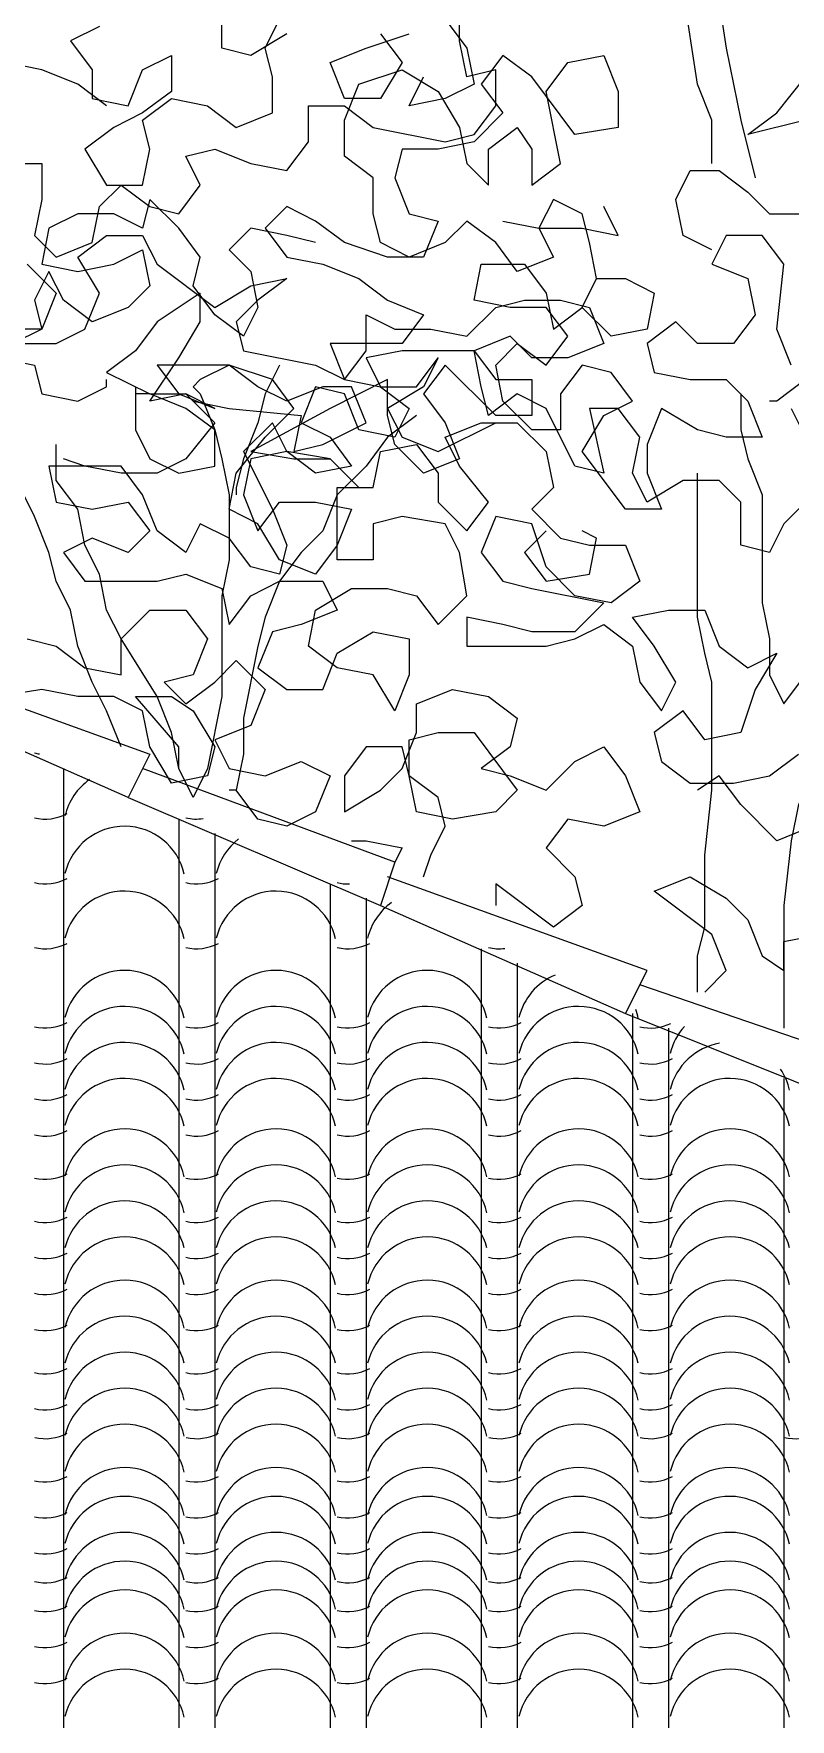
# Model space of a CAD drawing. Header units: millimetres. Extents: x 11446 to 37687, y -223 to 11932.
# Drawn here: x 25334 to 26454, y 6102 to 8596 of the extents above; entities that cross this region are included whole.
import ezdxf

# ---------------------------------------------------------------- set-up
doc = ezdxf.new("R2010")
doc.units = ezdxf.units.MM
doc.layers.add('A-COB-___-___-EXI', color=250, linetype='Continuous', lineweight=25)
doc.layers.add('A-VEG-___-___-EXI', color=250, linetype='Continuous', lineweight=25)

msp = doc.modelspace()

# ---------------------------------------------------------------- linework, layer by layer
at = {"layer": 'A-COB-___-___-EXI', "color": 28, "lineweight": 15}
for p, q in [((25868.6, 7370), (25495.5, 7508.6)), ((25602.1, 7412.7), (25602.1, 7338))]:
    msp.add_line(p, q, dxfattribs=at)
at = {"layer": 'A-COB-___-___-EXI', "color": 28, "lineweight": 15, "flags": 128}
for points in [[(25122.4, 7668.5), (25506.2, 7529.9), (25474.2, 7466), (25111.7, 7625.9)], [(25378.2, 7508.6), (25378.2, 7434), (25378.2, 7338)], [(25474.2, 7466), (25847.3, 7306.1), (26209.7, 7146.2), (26582.8, 6996.9), (26955.9, 6837), (27318.3, 6677.1), (27691.4, 6517.2), (27712.8, 6581.2), (27339.7, 6719.8)], [(25548.8, 7434), (25548.8, 7348.7), (25548.8, 7252.8), (25548.8, 7135.5), (25548.8, 7071.5), (25548.8, 7028.9), (25548.8, 6975.6), (25548.8, 6901), (25548.8, 6847.7), (25548.8, 6794.4), (25548.8, 6741.1), (25548.8, 6677.1), (25548.8, 6623.8), (25548.8, 6570.5), (25548.8, 6517.2), (25548.8, 6463.9), (25548.8, 6400), (25548.8, 6357.3), (25548.8, 6304), (25548.8, 6261.4), (25548.8, 6218.8), (25548.8, 6154.8), (25548.8, 6090.8), (25548.8, 5994.9)], [(25378.2, 7348.7), (25378.2, 7252.8), (25378.2, 7135.5), (25378.2, 7082.2), (25378.2, 7028.9), (25378.2, 6975.6), (25378.2, 6901), (25378.2, 6847.7), (25378.2, 6794.4), (25378.2, 6741.1), (25378.2, 6677.1), (25378.2, 6623.8), (25378.2, 6570.5), (25378.2, 6517.2), (25378.2, 6463.9), (25378.2, 6400), (25378.2, 6357.3), (25378.2, 6304), (25378.2, 6261.4), (25378.2, 6218.8), (25378.2, 6154.8), (25378.2, 6090.8), (25378.2, 5994.9)], [(25602.1, 7348.7), (25602.1, 7252.8), (25602.1, 7135.5), (25602.1, 7082.2), (25602.1, 7028.9), (25602.1, 6975.6), (25602.1, 6901), (25602.1, 6847.7), (25602.1, 6794.4), (25602.1, 6741.1), (25602.1, 6677.1), (25602.1, 6623.8), (25602.1, 6570.5), (25602.1, 6517.2), (25602.1, 6463.9), (25602.1, 6400), (25602.1, 6357.3), (25602.1, 6304), (25602.1, 6261.4), (25602.1, 6218.8), (25602.1, 6154.8), (25602.1, 6090.8), (25602.1, 5994.9)], [(25772.7, 7338), (25772.7, 7252.8), (25772.7, 7135.5), (25772.7, 7071.5), (25772.7, 7028.9), (25772.7, 6975.6), (25772.7, 6901), (25772.7, 6847.7), (25772.7, 6794.4), (25772.7, 6741.1), (25772.7, 6677.1), (25772.7, 6623.8), (25772.7, 6570.5), (25772.7, 6517.2), (25772.7, 6463.9), (25772.7, 6400), (25772.7, 6357.3), (25772.7, 6304), (25772.7, 6261.4), (25772.7, 6218.8), (25772.7, 6154.8), (25772.7, 6090.8), (25772.7, 5994.9)], [(26209.7, 7146.2), (26241.7, 7210.1), (25857.9, 7348.7)], [(25826, 7316.7), (25826, 7252.8), (25826, 7135.5), (25826, 7082.2), (25826, 7028.9), (25826, 6975.6), (25826, 6901), (25826, 6847.7), (25826, 6794.4), (25826, 6741.1), (25826, 6677.1), (25826, 6623.8), (25826, 6570.5), (25826, 6517.2), (25826, 6463.9), (25826, 6400), (25826, 6357.3), (25826, 6304), (25826, 6261.4), (25826, 6218.8), (25826, 6154.8), (25826, 6090.8), (25826, 5994.9)], [(25996.5, 7242.1), (25996.5, 7135.5), (25996.5, 7071.5), (25996.5, 7028.9), (25996.5, 6975.6), (25996.5, 6901), (25996.5, 6847.7), (25996.5, 6794.4), (25996.5, 6741.1), (25996.5, 6677.1), (25996.5, 6623.8), (25996.5, 6570.5), (25996.5, 6517.2), (25996.5, 6463.9), (25996.5, 6400), (25996.5, 6357.3), (25996.5, 6304), (25996.5, 6261.4), (25996.5, 6218.8), (25996.5, 6154.8), (25996.5, 6090.8), (25996.5, 5994.9)], [(26049.8, 7220.8), (26049.8, 7135.5), (26049.8, 7082.2), (26049.8, 7028.9), (26049.8, 6975.6), (26049.8, 6901), (26049.8, 6847.7), (26049.8, 6794.4), (26049.8, 6741.1), (26049.8, 6677.1), (26049.8, 6623.8), (26049.8, 6570.5), (26049.8, 6517.2), (26049.8, 6463.9), (26049.8, 6400), (26049.8, 6357.3), (26049.8, 6304), (26049.8, 6261.4), (26049.8, 6218.8), (26049.8, 6154.8), (26049.8, 6090.8), (26049.8, 5994.9)], [(26582.8, 6996.9), (26604.1, 7060.9), (26231, 7188.8)], [(26220.4, 7146.2), (26220.4, 7135.5), (26220.4, 7071.5), (26220.4, 7028.9), (26220.4, 6975.6), (26220.4, 6901), (26220.4, 6847.7), (26220.4, 6794.4), (26220.4, 6741.1), (26220.4, 6677.1), (26220.4, 6623.8), (26220.4, 6570.5), (26220.4, 6517.2), (26220.4, 6463.9), (26220.4, 6400), (26220.4, 6357.3), (26220.4, 6304), (26220.4, 6261.4), (26220.4, 6218.8), (26220.4, 6154.8), (26220.4, 6090.8), (26220.4, 5994.9)], [(26273.7, 7124.8), (26273.7, 7082.2), (26273.7, 7028.9), (26273.7, 6975.6), (26273.7, 6901), (26273.7, 6847.7), (26273.7, 6794.4), (26273.7, 6741.1), (26273.7, 6677.1), (26273.7, 6623.8), (26273.7, 6570.5), (26273.7, 6517.2), (26273.7, 6463.9), (26273.7, 6400), (26273.7, 6357.3), (26273.7, 6304), (26273.7, 6261.4), (26273.7, 6218.8), (26273.7, 6154.8), (26273.7, 6090.8), (26273.7, 5994.9)], [(26444.2, 7050.2), (26444.2, 7028.9), (26444.2, 6975.6), (26444.2, 6901), (26444.2, 6847.7), (26444.2, 6794.4), (26444.2, 6741.1), (26444.2, 6677.1), (26444.2, 6623.8), (26444.2, 6570.5), (26444.2, 6517.2), (26444.2, 6463.9), (26444.2, 6400), (26444.2, 6357.3), (26444.2, 6304), (26444.2, 6261.4), (26444.2, 6218.8), (26444.2, 6154.8), (26444.2, 6090.8), (26444.2, 5994.9)]]:
    msp.add_lwpolyline(points, dxfattribs=at)
at = {"layer": 'A-COB-___-___-EXI', "color": 18, "lineweight": 9}
for points in [[(25335.4, 7531.8), (25337.9, 7531.2), (25340.4, 7530.8), (25342.9, 7530.4)], [(25417, 7492.3), (25398.7, 7479.6), (25385.7, 7460.6), (25380.6, 7438.8)], [(25335.4, 7435.8), (25351.8, 7432), (25368.9, 7434.1), (25383.7, 7442)], [(25559.3, 7435.8), (25567.6, 7433.8), (25576.3, 7433.5), (25585, 7434.7)], [(25469.4, 7423.3), (25427.2, 7423.7), (25390.4, 7394.7), (25380.6, 7353.5)], [(25557.1, 7352.5), (25547.9, 7393.7), (25511.5, 7423), (25469.4, 7423.3)], [(25637.4, 7404.5), (25620.9, 7391.8), (25609.3, 7373.9), (25604.4, 7353.5)], [(25335.4, 7339.9), (25351.8, 7336), (25368.9, 7338.2), (25383.7, 7346.1)], [(25559.3, 7339.9), (25575.6, 7336), (25592.8, 7338.2), (25607.6, 7346.1)], [(25783.1, 7339.9), (25789.2, 7338.5), (25795.5, 7337.9), (25801.7, 7338)], [(25469.4, 7327.4), (25427.2, 7327.7), (25390.4, 7298.7), (25380.6, 7257.6)], [(25557.1, 7256.6), (25547.9, 7297.7), (25511.5, 7327), (25469.4, 7327.4)], [(25693.2, 7327.4), (25651, 7327.7), (25614.3, 7298.7), (25604.4, 7257.6)], [(25781, 7256.6), (25771.8, 7297.7), (25735.3, 7327), (25693.2, 7327.4)], [(25863.9, 7310.5), (25846.1, 7297.9), (25833.5, 7279.1), (25828.3, 7257.6)], [(25335.4, 7243.9), (25351.8, 7240.1), (25368.9, 7242.3), (25383.7, 7250.1)], [(25559.3, 7243.9), (25575.6, 7240.1), (25592.8, 7242.3), (25607.6, 7250.1)], [(25783.1, 7243.9), (25799.5, 7240.1), (25816.6, 7242.3), (25831.5, 7250.1)], [(26007, 7243.9), (26015, 7242.1), (26023.2, 7241.6), (26031.3, 7242.6)], [(25469.4, 7210.1), (25427.2, 7210.5), (25390.4, 7181.5), (25380.6, 7140.3)], [(25557.1, 7139.3), (25547.9, 7180.5), (25511.5, 7209.8), (25469.4, 7210.1)], [(25693.2, 7210.1), (25651, 7210.5), (25614.3, 7181.5), (25604.4, 7140.3)], [(25781, 7139.3), (25771.8, 7180.5), (25735.3, 7209.8), (25693.2, 7210.1)], [(25917.1, 7210.1), (25874.9, 7210.5), (25838.1, 7181.5), (25828.3, 7140.3)], [(26004.8, 7139.3), (25995.7, 7180.5), (25959.2, 7209.8), (25917.1, 7210.1)], [(26105.6, 7203.1), (26078.8, 7192), (26059, 7168.6), (26052.2, 7140.3)], [(25335.4, 7126.7), (25351.8, 7122.8), (25368.9, 7125), (25383.7, 7132.9)], [(25469.4, 7156.8), (25427.2, 7157.2), (25390.4, 7128.2), (25380.6, 7087)], [(25557.1, 7086), (25547.9, 7127.2), (25511.5, 7156.5), (25469.4, 7156.8)], [(25559.3, 7126.7), (25575.6, 7122.8), (25592.8, 7125), (25607.6, 7132.9)], [(25693.2, 7156.8), (25651, 7157.2), (25614.3, 7128.2), (25604.4, 7087)], [(25781, 7086), (25771.8, 7127.2), (25735.3, 7156.5), (25693.2, 7156.8)], [(25783.1, 7126.7), (25799.5, 7122.8), (25816.6, 7125), (25831.5, 7132.9)], [(25917.1, 7156.8), (25874.9, 7157.2), (25838.1, 7128.2), (25828.3, 7087)], [(26004.8, 7086), (25995.7, 7127.2), (25959.2, 7156.5), (25917.1, 7156.8)], [(26007, 7126.7), (26023.3, 7122.8), (26040.5, 7125), (26055.3, 7132.9)], [(26140.9, 7156.8), (26098.8, 7157.2), (26062, 7128.2), (26052.2, 7087)], [(26228.7, 7086), (26219.5, 7127.2), (26183.1, 7156.5), (26140.9, 7156.8)], [(26228.7, 7139.3), (26227.9, 7143.6), (26226.5, 7148), (26224.9, 7152.3)], [(26230.9, 7126.7), (26246.3, 7123), (26262.7, 7124.8), (26277, 7131.7)], [(26297, 7127), (26286.9, 7115.7), (26279.5, 7102), (26276, 7087)], [(25469.4, 7103.5), (25427.2, 7103.9), (25390.4, 7074.9), (25380.6, 7033.7)], [(25557.1, 7032.7), (25547.9, 7073.9), (25511.5, 7103.2), (25469.4, 7103.5)], [(25693.2, 7103.5), (25651, 7103.9), (25614.3, 7074.9), (25604.4, 7033.7)], [(25781, 7032.7), (25771.8, 7073.9), (25735.3, 7103.2), (25693.2, 7103.5)], [(25917.1, 7103.5), (25874.9, 7103.9), (25838.1, 7074.9), (25828.3, 7033.7)], [(26004.8, 7032.7), (25995.7, 7073.9), (25959.2, 7103.2), (25917.1, 7103.5)], [(26140.9, 7103.5), (26098.8, 7103.9), (26062, 7074.9), (26052.2, 7033.7)], [(26228.7, 7032.7), (26219.5, 7073.9), (26183.1, 7103.2), (26140.9, 7103.5)], [(26349.1, 7102.2), (26313.3, 7096.2), (26284.5, 7069.2), (26276, 7033.7)], [(25335.4, 7073.4), (25351.8, 7069.5), (25368.9, 7071.7), (25383.7, 7079.6)], [(25559.3, 7073.4), (25575.6, 7069.5), (25592.8, 7071.7), (25607.6, 7079.6)], [(25783.1, 7073.4), (25799.5, 7069.5), (25816.6, 7071.7), (25831.5, 7079.6)], [(26007, 7073.4), (26023.3, 7069.5), (26040.5, 7071.7), (26055.3, 7079.6)], [(26230.9, 7073.4), (26247.2, 7069.5), (26264.3, 7071.7), (26279.2, 7079.6)], [(26452.5, 7032.7), (26450.2, 7043.9), (26445.6, 7054.4), (26439.2, 7063.9)], [(25469.4, 7050.2), (25427.2, 7050.6), (25390.4, 7021.6), (25380.6, 6980.4)], [(25557.1, 6979.4), (25547.9, 7020.6), (25511.5, 7049.9), (25469.4, 7050.2)], [(25693.2, 7050.2), (25651, 7050.6), (25614.3, 7021.6), (25604.4, 6980.4)], [(25781, 6979.4), (25771.8, 7020.6), (25735.3, 7049.9), (25693.2, 7050.2)], [(25917.1, 7050.2), (25874.9, 7050.6), (25838.1, 7021.6), (25828.3, 6980.4)], [(26004.8, 6979.4), (25995.7, 7020.6), (25959.2, 7049.9), (25917.1, 7050.2)], [(26140.9, 7050.2), (26098.8, 7050.6), (26062, 7021.6), (26052.2, 6980.4)], [(26228.7, 6979.4), (26219.5, 7020.6), (26183.1, 7049.9), (26140.9, 7050.2)], [(26364.8, 7050.2), (26322.6, 7050.6), (26285.8, 7021.6), (26276, 6980.4)], [(26452.5, 6979.4), (26443.4, 7020.6), (26406.9, 7049.9), (26364.8, 7050.2)], [(25335.4, 7020.1), (25351.8, 7016.2), (25368.9, 7018.4), (25383.7, 7026.3)], [(25559.3, 7020.1), (25575.6, 7016.2), (25592.8, 7018.4), (25607.6, 7026.3)], [(25783.1, 7020.1), (25799.5, 7016.2), (25816.6, 7018.4), (25831.5, 7026.3)], [(26007, 7020.1), (26023.3, 7016.2), (26040.5, 7018.4), (26055.3, 7026.3)], [(26230.9, 7020.1), (26247.2, 7016.2), (26264.3, 7018.4), (26279.2, 7026.3)], [(25335.4, 6966.8), (25351.8, 6962.9), (25368.9, 6965.1), (25383.7, 6973)], [(25469.4, 6975.6), (25427.2, 6975.9), (25390.4, 6946.9), (25380.6, 6905.8)], [(25557.1, 6904.8), (25547.9, 6946), (25511.5, 6975.3), (25469.4, 6975.6)], [(25559.3, 6966.8), (25575.6, 6962.9), (25592.8, 6965.1), (25607.6, 6973)], [(25693.2, 6975.6), (25651, 6975.9), (25614.3, 6946.9), (25604.4, 6905.8)], [(25781, 6904.8), (25771.8, 6946), (25735.3, 6975.3), (25693.2, 6975.6)], [(25783.1, 6966.8), (25799.5, 6962.9), (25816.6, 6965.1), (25831.5, 6973)], [(25917.1, 6975.6), (25874.9, 6975.9), (25838.1, 6946.9), (25828.3, 6905.8)], [(26004.8, 6904.8), (25995.7, 6946), (25959.2, 6975.3), (25917.1, 6975.6)], [(26007, 6966.8), (26023.3, 6962.9), (26040.5, 6965.1), (26055.3, 6973)], [(26140.9, 6975.6), (26098.8, 6975.9), (26062, 6946.9), (26052.2, 6905.8)], [(26228.7, 6904.8), (26219.5, 6946), (26183.1, 6975.3), (26140.9, 6975.6)], [(26230.9, 6966.8), (26247.2, 6962.9), (26264.3, 6965.1), (26279.2, 6973)], [(26364.8, 6975.6), (26322.6, 6975.9), (26285.8, 6946.9), (26276, 6905.8)], [(26452.5, 6904.8), (26443.4, 6946), (26406.9, 6975.3), (26364.8, 6975.6)], [(25335.4, 6902.8), (25351.8, 6899), (25368.9, 6901.2), (25383.7, 6909)], [(25469.4, 6922.3), (25427.2, 6922.6), (25390.4, 6893.7), (25380.6, 6852.5)], [(25557.1, 6851.5), (25547.9, 6892.7), (25511.5, 6922), (25469.4, 6922.3)], [(25559.3, 6902.8), (25575.6, 6899), (25592.8, 6901.2), (25607.6, 6909)], [(25693.2, 6922.3), (25651, 6922.6), (25614.3, 6893.7), (25604.4, 6852.5)], [(25781, 6851.5), (25771.8, 6892.7), (25735.3, 6922), (25693.2, 6922.3)], [(25783.1, 6902.8), (25799.5, 6899), (25816.6, 6901.2), (25831.5, 6909)], [(25917.1, 6922.3), (25874.9, 6922.6), (25838.1, 6893.7), (25828.3, 6852.5)], [(26004.8, 6851.5), (25995.7, 6892.7), (25959.2, 6922), (25917.1, 6922.3)], [(26007, 6902.8), (26023.3, 6899), (26040.5, 6901.2), (26055.3, 6909)], [(26140.9, 6922.3), (26098.8, 6922.6), (26062, 6893.7), (26052.2, 6852.5)], [(26228.7, 6851.5), (26219.5, 6892.7), (26183.1, 6922), (26140.9, 6922.3)], [(26230.9, 6902.8), (26247.2, 6899), (26264.3, 6901.2), (26279.2, 6909)], [(26364.8, 6922.3), (26322.6, 6922.6), (26285.8, 6893.7), (26276, 6852.5)], [(26452.5, 6851.5), (26443.4, 6892.7), (26406.9, 6922), (26364.8, 6922.3)], [(25468.8, 6869), (25426.9, 6869), (25390.4, 6840.2), (25380.6, 6799.4)], [(25556.9, 6799.4), (25547.3, 6840.2), (25510.8, 6869), (25468.8, 6869)], [(25692.7, 6869), (25650.7, 6869), (25614.3, 6840.2), (25604.4, 6799.4)], [(25780.8, 6799.4), (25771.2, 6840.2), (25734.7, 6869), (25692.7, 6869)], [(25916.6, 6869), (25874.6, 6869), (25838.1, 6840.2), (25828.3, 6799.4)], [(26004.7, 6799.4), (25995, 6840.2), (25958.5, 6869), (25916.6, 6869)], [(26140.4, 6869), (26098.5, 6869), (26062, 6840.2), (26052.2, 6799.4)], [(26228.5, 6799.4), (26218.9, 6840.2), (26182.4, 6869), (26140.4, 6869)], [(26364.3, 6869), (26322.3, 6869), (26285.8, 6840.2), (26276, 6799.4)], [(26452.4, 6799.4), (26442.7, 6840.2), (26406.2, 6869), (26364.3, 6869)], [(25335.4, 6838.9), (25351.8, 6835), (25368.9, 6837.2), (25383.7, 6845)], [(25559.3, 6838.9), (25575.6, 6835), (25592.8, 6837.2), (25607.6, 6845)], [(25783.1, 6838.9), (25799.5, 6835), (25816.6, 6837.2), (25831.5, 6845)], [(26007, 6838.9), (26023.3, 6835), (26040.5, 6837.2), (26055.3, 6845)], [(26230.9, 6838.9), (26247.2, 6835), (26264.3, 6837.2), (26279.2, 6845)], [(25469.4, 6815.7), (25427.2, 6816), (25390.4, 6787.1), (25380.6, 6745.9)], [(25557.1, 6744.9), (25547.9, 6786.1), (25511.5, 6815.4), (25469.4, 6815.7)], [(25693.2, 6815.7), (25651, 6816), (25614.3, 6787.1), (25604.4, 6745.9)], [(25781, 6744.9), (25771.8, 6786.1), (25735.3, 6815.4), (25693.2, 6815.7)], [(25917.1, 6815.7), (25874.9, 6816), (25838.1, 6787.1), (25828.3, 6745.9)], [(26004.8, 6744.9), (25995.7, 6786.1), (25959.2, 6815.4), (25917.1, 6815.7)], [(26140.9, 6815.7), (26098.8, 6816), (26062, 6787.1), (26052.2, 6745.9)], [(26228.7, 6744.9), (26219.5, 6786.1), (26183.1, 6815.4), (26140.9, 6815.7)], [(26364.8, 6815.7), (26322.6, 6816), (26285.8, 6787.1), (26276, 6745.9)], [(26452.5, 6744.9), (26443.4, 6786.1), (26406.9, 6815.4), (26364.8, 6815.7)], [(25335.4, 6785.6), (25351.8, 6781.7), (25368.9, 6783.9), (25383.7, 6791.7)], [(25559.3, 6785.6), (25575.6, 6781.7), (25592.8, 6783.9), (25607.6, 6791.7)], [(25783.1, 6785.6), (25799.5, 6781.7), (25816.6, 6783.9), (25831.5, 6791.7)], [(26007, 6785.6), (26023.3, 6781.7), (26040.5, 6783.9), (26055.3, 6791.7)], [(26230.9, 6785.6), (26247.2, 6781.7), (26264.3, 6783.9), (26279.2, 6791.7)], [(25335.4, 6732.3), (25351.8, 6728.4), (25368.9, 6730.6), (25383.7, 6738.4)], [(25469.4, 6751.7), (25427.2, 6752.1), (25390.4, 6723.1), (25380.6, 6681.9)], [(25557.1, 6681), (25547.9, 6722.1), (25511.5, 6751.4), (25469.4, 6751.7)], [(25559.3, 6732.3), (25575.6, 6728.4), (25592.8, 6730.6), (25607.6, 6738.4)], [(25693.2, 6751.7), (25651, 6752.1), (25614.3, 6723.1), (25604.4, 6681.9)], [(25781, 6681), (25771.8, 6722.1), (25735.3, 6751.4), (25693.2, 6751.7)], [(25783.1, 6732.3), (25799.5, 6728.4), (25816.6, 6730.6), (25831.5, 6738.4)], [(25917.1, 6751.7), (25874.9, 6752.1), (25838.1, 6723.1), (25828.3, 6681.9)], [(26004.8, 6681), (25995.7, 6722.1), (25959.2, 6751.4), (25917.1, 6751.7)], [(26007, 6732.3), (26023.3, 6728.4), (26040.5, 6730.6), (26055.3, 6738.4)], [(26140.9, 6751.7), (26098.8, 6752.1), (26062, 6723.1), (26052.2, 6681.9)], [(26228.7, 6681), (26219.5, 6722.1), (26183.1, 6751.4), (26140.9, 6751.7)], [(26230.9, 6732.3), (26247.2, 6728.4), (26264.3, 6730.6), (26279.2, 6738.4)], [(26364.8, 6751.7), (26322.6, 6752.1), (26285.8, 6723.1), (26276, 6681.9)], [(26452.5, 6681), (26443.4, 6722.1), (26406.9, 6751.4), (26364.8, 6751.7)], [(25335.4, 6679), (25351.8, 6675.1), (25368.9, 6677.3), (25383.7, 6685.1)], [(25468.8, 6698.4), (25426.9, 6698.4), (25390.4, 6669.6), (25380.6, 6628.8)], [(25556.9, 6628.8), (25547.3, 6669.6), (25510.8, 6698.4), (25468.8, 6698.4)], [(25559.3, 6679), (25575.6, 6675.1), (25592.8, 6677.3), (25607.6, 6685.1)], [(25692.7, 6698.4), (25650.7, 6698.4), (25614.3, 6669.6), (25604.4, 6628.8)], [(25780.8, 6628.8), (25771.2, 6669.6), (25734.7, 6698.4), (25692.7, 6698.4)], [(25783.1, 6679), (25799.5, 6675.1), (25816.6, 6677.3), (25831.5, 6685.1)], [(25916.6, 6698.4), (25874.6, 6698.4), (25838.1, 6669.6), (25828.3, 6628.8)], [(26004.7, 6628.8), (25995, 6669.6), (25958.5, 6698.4), (25916.6, 6698.4)], [(26007, 6679), (26023.3, 6675.1), (26040.5, 6677.3), (26055.3, 6685.1)], [(26140.4, 6698.4), (26098.5, 6698.4), (26062, 6669.6), (26052.2, 6628.8)], [(26228.5, 6628.8), (26218.9, 6669.6), (26182.4, 6698.4), (26140.4, 6698.4)], [(26230.9, 6679), (26247.2, 6675.1), (26264.3, 6677.3), (26279.2, 6685.1)], [(26364.3, 6698.4), (26322.3, 6698.4), (26285.8, 6669.6), (26276, 6628.8)], [(26452.4, 6628.8), (26442.7, 6669.6), (26406.2, 6698.4), (26364.3, 6698.4)], [(25469.4, 6645.1), (25427.2, 6645.5), (25390.4, 6616.5), (25380.6, 6575.3)], [(25557.1, 6574.4), (25547.9, 6615.5), (25511.5, 6644.8), (25469.4, 6645.1)], [(25693.2, 6645.1), (25651, 6645.5), (25614.3, 6616.5), (25604.4, 6575.3)], [(25781, 6574.4), (25771.8, 6615.5), (25735.3, 6644.8), (25693.2, 6645.1)], [(25917.1, 6645.1), (25874.9, 6645.5), (25838.1, 6616.5), (25828.3, 6575.3)], [(26004.8, 6574.4), (25995.7, 6615.5), (25959.2, 6644.8), (25917.1, 6645.1)], [(26140.9, 6645.1), (26098.8, 6645.5), (26062, 6616.5), (26052.2, 6575.3)], [(26228.7, 6574.4), (26219.5, 6615.5), (26183.1, 6644.8), (26140.9, 6645.1)], [(26364.8, 6645.1), (26322.6, 6645.5), (26285.8, 6616.5), (26276, 6575.3)], [(26452.5, 6574.4), (26443.4, 6615.5), (26406.9, 6644.8), (26364.8, 6645.1)], [(25335.4, 6615), (25351.8, 6611.2), (25368.9, 6613.3), (25383.7, 6621.2)], [(25559.3, 6615), (25575.6, 6611.2), (25592.8, 6613.3), (25607.6, 6621.2)], [(25783.1, 6615), (25799.5, 6611.2), (25816.6, 6613.3), (25831.5, 6621.2)], [(26007, 6615), (26023.3, 6611.2), (26040.5, 6613.3), (26055.3, 6621.2)], [(26230.9, 6615), (26247.2, 6611.2), (26264.3, 6613.3), (26279.2, 6621.2)], [(25469.4, 6591.8), (25427.2, 6592.2), (25390.4, 6563.2), (25380.6, 6522)], [(25557.1, 6521.1), (25547.9, 6562.2), (25511.5, 6591.5), (25469.4, 6591.8)], [(25693.2, 6591.8), (25651, 6592.2), (25614.3, 6563.2), (25604.4, 6522)], [(25781, 6521.1), (25771.8, 6562.2), (25735.3, 6591.5), (25693.2, 6591.8)], [(25917.1, 6591.8), (25874.9, 6592.2), (25838.1, 6563.2), (25828.3, 6522)], [(26004.8, 6521.1), (25995.7, 6562.2), (25959.2, 6591.5), (25917.1, 6591.8)], [(26140.9, 6591.8), (26098.8, 6592.2), (26062, 6563.2), (26052.2, 6522)], [(26228.7, 6521.1), (26219.5, 6562.2), (26183.1, 6591.5), (26140.9, 6591.8)], [(26364.8, 6591.8), (26322.6, 6592.2), (26285.8, 6563.2), (26276, 6522)], [(26452.5, 6521.1), (26443.4, 6562.2), (26406.9, 6591.5), (26364.8, 6591.8)], [(25335.4, 6561.7), (25351.8, 6557.9), (25368.9, 6560), (25383.7, 6567.9)], [(25559.3, 6561.7), (25575.6, 6557.9), (25592.8, 6560), (25607.6, 6567.9)], [(25783.1, 6561.7), (25799.5, 6557.9), (25816.6, 6560), (25831.5, 6567.9)], [(26007, 6561.7), (26023.3, 6557.9), (26040.5, 6560), (26055.3, 6567.9)], [(26230.9, 6561.7), (26247.2, 6557.9), (26264.3, 6560), (26279.2, 6567.9)], [(25469.4, 6538.5), (25427.2, 6538.9), (25390.4, 6509.9), (25380.6, 6468.7)], [(25557.1, 6467.8), (25547.9, 6508.9), (25511.5, 6538.2), (25469.4, 6538.5)], [(25693.2, 6538.5), (25651, 6538.9), (25614.3, 6509.9), (25604.4, 6468.7)], [(25781, 6467.8), (25771.8, 6508.9), (25735.3, 6538.2), (25693.2, 6538.5)], [(25917.1, 6538.5), (25874.9, 6538.9), (25838.1, 6509.9), (25828.3, 6468.7)], [(26004.8, 6467.8), (25995.7, 6508.9), (25959.2, 6538.2), (25917.1, 6538.5)], [(26140.9, 6538.5), (26098.8, 6538.9), (26062, 6509.9), (26052.2, 6468.7)], [(26228.7, 6467.8), (26219.5, 6508.9), (26183.1, 6538.2), (26140.9, 6538.5)], [(26364.8, 6538.5), (26322.6, 6538.9), (26285.8, 6509.9), (26276, 6468.7)], [(26452.5, 6467.8), (26443.4, 6508.9), (26406.9, 6538.2), (26364.8, 6538.5)], [(25335.9, 6519.1), (25352.1, 6515.2), (25369.1, 6517.4), (25383.7, 6525.2)], [(25559.8, 6519.1), (25576, 6515.2), (25592.9, 6517.4), (25607.6, 6525.2)], [(25783.7, 6519.1), (25799.8, 6515.2), (25816.8, 6517.4), (25831.5, 6525.2)], [(26007.5, 6519.1), (26023.7, 6515.2), (26040.6, 6517.4), (26055.3, 6525.2)], [(26231.4, 6519.1), (26247.5, 6515.2), (26264.5, 6517.4), (26279.2, 6525.2)], [(26444.6, 6519.1), (26460.7, 6515.2), (26477.7, 6517.4), (26492.4, 6525.2)], [(25335.4, 6455.1), (25351.8, 6451.3), (25368.9, 6453.4), (25383.7, 6461.3)], [(25469.4, 6474.6), (25427.2, 6474.9), (25390.4, 6445.9), (25380.6, 6404.8)], [(25557.1, 6403.8), (25547.9, 6445), (25511.5, 6474.2), (25469.4, 6474.6)], [(25559.3, 6455.1), (25575.6, 6451.3), (25592.8, 6453.4), (25607.6, 6461.3)], [(25693.2, 6474.6), (25651, 6474.9), (25614.3, 6445.9), (25604.4, 6404.8)], [(25781, 6403.8), (25771.8, 6445), (25735.3, 6474.2), (25693.2, 6474.6)], [(25783.1, 6455.1), (25799.5, 6451.3), (25816.6, 6453.4), (25831.5, 6461.3)], [(25917.1, 6474.6), (25874.9, 6474.9), (25838.1, 6445.9), (25828.3, 6404.8)], [(26004.8, 6403.8), (25995.7, 6445), (25959.2, 6474.2), (25917.1, 6474.6)], [(26007, 6455.1), (26023.3, 6451.3), (26040.5, 6453.4), (26055.3, 6461.3)], [(26140.9, 6474.6), (26098.8, 6474.9), (26062, 6445.9), (26052.2, 6404.8)], [(26228.7, 6403.8), (26219.5, 6445), (26183.1, 6474.2), (26140.9, 6474.6)], [(26230.9, 6455.1), (26247.2, 6451.3), (26264.3, 6453.4), (26279.2, 6461.3)], [(26364.8, 6474.6), (26322.6, 6474.9), (26285.8, 6445.9), (26276, 6404.8)], [(26452.5, 6403.8), (26443.4, 6445), (26406.9, 6474.2), (26364.8, 6474.6)], [(25469.4, 6431.9), (25427.2, 6432.3), (25390.4, 6403.3), (25380.6, 6362.1)], [(25557.1, 6361.2), (25547.9, 6402.3), (25511.5, 6431.6), (25469.4, 6431.9)], [(25693.2, 6431.9), (25651, 6432.3), (25614.3, 6403.3), (25604.4, 6362.1)], [(25781, 6361.2), (25771.8, 6402.3), (25735.3, 6431.6), (25693.2, 6431.9)], [(25917.1, 6431.9), (25874.9, 6432.3), (25838.1, 6403.3), (25828.3, 6362.1)], [(26004.8, 6361.2), (25995.7, 6402.3), (25959.2, 6431.6), (25917.1, 6431.9)], [(26140.9, 6431.9), (26098.8, 6432.3), (26062, 6403.3), (26052.2, 6362.1)], [(26228.7, 6361.2), (26219.5, 6402.3), (26183.1, 6431.6), (26140.9, 6431.9)], [(26364.8, 6431.9), (26322.6, 6432.3), (26285.8, 6403.3), (26276, 6362.1)], [(26452.5, 6361.2), (26443.4, 6402.3), (26406.9, 6431.6), (26364.8, 6431.9)], [(25335.4, 6401.8), (25351.8, 6398), (25368.9, 6400.1), (25383.7, 6408)], [(25559.3, 6401.8), (25575.6, 6398), (25592.8, 6400.1), (25607.6, 6408)], [(25783.1, 6401.8), (25799.5, 6398), (25816.6, 6400.1), (25831.5, 6408)], [(26007, 6401.8), (26023.3, 6398), (26040.5, 6400.1), (26055.3, 6408)], [(26230.9, 6401.8), (26247.2, 6398), (26264.3, 6400.1), (26279.2, 6408)], [(25469.4, 6378.6), (25427.2, 6379), (25390.4, 6350), (25380.6, 6308.8)], [(25557.1, 6307.9), (25547.9, 6349), (25511.5, 6378.3), (25469.4, 6378.6)], [(25693.2, 6378.6), (25651, 6379), (25614.3, 6350), (25604.4, 6308.8)], [(25781, 6307.9), (25771.8, 6349), (25735.3, 6378.3), (25693.2, 6378.6)], [(25917.1, 6378.6), (25874.9, 6379), (25838.1, 6350), (25828.3, 6308.8)], [(26004.8, 6307.9), (25995.7, 6349), (25959.2, 6378.3), (25917.1, 6378.6)], [(26140.9, 6378.6), (26098.8, 6379), (26062, 6350), (26052.2, 6308.8)], [(26228.7, 6307.9), (26219.5, 6349), (26183.1, 6378.3), (26140.9, 6378.6)], [(26364.8, 6378.6), (26322.6, 6379), (26285.8, 6350), (26276, 6308.8)], [(26452.5, 6307.9), (26443.4, 6349), (26406.9, 6378.3), (26364.8, 6378.6)], [(25335.4, 6348.5), (25351.8, 6344.7), (25368.9, 6346.8), (25383.7, 6354.7)], [(25469.4, 6336), (25427.2, 6336.4), (25390.4, 6307.4), (25380.6, 6266.2)], [(25557.1, 6265.2), (25547.9, 6306.4), (25511.5, 6335.7), (25469.4, 6336)], [(25559.3, 6348.5), (25575.6, 6344.7), (25592.8, 6346.8), (25607.6, 6354.7)], [(25693.2, 6336), (25651, 6336.4), (25614.3, 6307.4), (25604.4, 6266.2)], [(25781, 6265.2), (25771.8, 6306.4), (25735.3, 6335.7), (25693.2, 6336)], [(25783.1, 6348.5), (25799.5, 6344.7), (25816.6, 6346.8), (25831.5, 6354.7)], [(25917.1, 6336), (25874.9, 6336.4), (25838.1, 6307.4), (25828.3, 6266.2)], [(26004.8, 6265.2), (25995.7, 6306.4), (25959.2, 6335.7), (25917.1, 6336)], [(26007, 6348.5), (26023.3, 6344.7), (26040.5, 6346.8), (26055.3, 6354.7)], [(26140.9, 6336), (26098.8, 6336.4), (26062, 6307.4), (26052.2, 6266.2)], [(26228.7, 6265.2), (26219.5, 6306.4), (26183.1, 6335.7), (26140.9, 6336)], [(26230.9, 6348.5), (26247.2, 6344.7), (26264.3, 6346.8), (26279.2, 6354.7)], [(26364.8, 6336), (26322.6, 6336.4), (26285.8, 6307.4), (26276, 6266.2)], [(26452.5, 6265.2), (26443.4, 6306.4), (26406.9, 6335.7), (26364.8, 6336)], [(25335.4, 6305.9), (25351.8, 6302), (25368.9, 6304.2), (25383.7, 6312)], [(25559.3, 6305.9), (25575.6, 6302), (25592.8, 6304.2), (25607.6, 6312)], [(25783.1, 6305.9), (25799.5, 6302), (25816.6, 6304.2), (25831.5, 6312)], [(26007, 6305.9), (26023.3, 6302), (26040.5, 6304.2), (26055.3, 6312)], [(26230.9, 6305.9), (26247.2, 6302), (26264.3, 6304.2), (26279.2, 6312)], [(25469.4, 6293.4), (25427.2, 6293.7), (25390.4, 6264.7), (25380.6, 6223.6)], [(25557.1, 6222.6), (25547.9, 6263.7), (25511.5, 6293), (25469.4, 6293.4)], [(25693.2, 6293.4), (25651, 6293.7), (25614.3, 6264.7), (25604.4, 6223.6)], [(25781, 6222.6), (25771.8, 6263.7), (25735.3, 6293), (25693.2, 6293.4)], [(25917.1, 6293.4), (25874.9, 6293.7), (25838.1, 6264.7), (25828.3, 6223.6)], [(26004.8, 6222.6), (25995.7, 6263.7), (25959.2, 6293), (25917.1, 6293.4)], [(26140.9, 6293.4), (26098.8, 6293.7), (26062, 6264.7), (26052.2, 6223.6)], [(26228.7, 6222.6), (26219.5, 6263.7), (26183.1, 6293), (26140.9, 6293.4)], [(26364.8, 6293.4), (26322.6, 6293.7), (26285.8, 6264.7), (26276, 6223.6)], [(26452.5, 6222.6), (26443.4, 6263.7), (26406.9, 6293), (26364.8, 6293.4)], [(25335.4, 6263.2), (25351.8, 6259.4), (25368.9, 6261.6), (25383.7, 6269.4)], [(25559.3, 6263.2), (25575.6, 6259.4), (25592.8, 6261.6), (25607.6, 6269.4)], [(25783.1, 6263.2), (25799.5, 6259.4), (25816.6, 6261.6), (25831.5, 6269.4)], [(26007, 6263.2), (26023.3, 6259.4), (26040.5, 6261.6), (26055.3, 6269.4)], [(26230.9, 6263.2), (26247.2, 6259.4), (26264.3, 6261.6), (26279.2, 6269.4)], [(25335.4, 6209.9), (25351.8, 6206.1), (25368.9, 6208.3), (25383.7, 6216.1)], [(25469.4, 6229.4), (25427.2, 6229.8), (25390.4, 6200.8), (25380.6, 6159.6)], [(25557.1, 6158.6), (25547.9, 6199.8), (25511.5, 6229.1), (25469.4, 6229.4)], [(25559.3, 6209.9), (25575.6, 6206.1), (25592.8, 6208.3), (25607.6, 6216.1)], [(25693.2, 6229.4), (25651, 6229.8), (25614.3, 6200.8), (25604.4, 6159.6)], [(25781, 6158.6), (25771.8, 6199.8), (25735.3, 6229.1), (25693.2, 6229.4)], [(25783.1, 6209.9), (25799.5, 6206.1), (25816.6, 6208.3), (25831.5, 6216.1)], [(25917.1, 6229.4), (25874.9, 6229.8), (25838.1, 6200.8), (25828.3, 6159.6)], [(26004.8, 6158.6), (25995.7, 6199.8), (25959.2, 6229.1), (25917.1, 6229.4)], [(26007, 6209.9), (26023.3, 6206.1), (26040.5, 6208.3), (26055.3, 6216.1)], [(26140.9, 6229.4), (26098.8, 6229.8), (26062, 6200.8), (26052.2, 6159.6)], [(26228.7, 6158.6), (26219.5, 6199.8), (26183.1, 6229.1), (26140.9, 6229.4)], [(26230.9, 6209.9), (26247.2, 6206.1), (26264.3, 6208.3), (26279.2, 6216.1)], [(26364.8, 6229.4), (26322.6, 6229.8), (26285.8, 6200.8), (26276, 6159.6)], [(26452.5, 6158.6), (26443.4, 6199.8), (26406.9, 6229.1), (26364.8, 6229.4)], [(25335.4, 6156.6), (25351.8, 6152.8), (25368.9, 6155), (25383.7, 6162.8)], [(25469.4, 6176.1), (25427.2, 6176.5), (25390.4, 6147.5), (25380.6, 6106.3)], [(25557.1, 6105.3), (25547.9, 6146.5), (25511.5, 6175.8), (25469.4, 6176.1)], [(25559.3, 6156.6), (25575.6, 6152.8), (25592.8, 6155), (25607.6, 6162.8)], [(25693.2, 6176.1), (25651, 6176.5), (25614.3, 6147.5), (25604.4, 6106.3)], [(25781, 6105.3), (25771.8, 6146.5), (25735.3, 6175.8), (25693.2, 6176.1)], [(25783.1, 6156.6), (25799.5, 6152.8), (25816.6, 6155), (25831.5, 6162.8)], [(25917.1, 6176.1), (25874.9, 6176.5), (25838.1, 6147.5), (25828.3, 6106.3)], [(26004.8, 6105.3), (25995.7, 6146.5), (25959.2, 6175.8), (25917.1, 6176.1)], [(26007, 6156.6), (26023.3, 6152.8), (26040.5, 6155), (26055.3, 6162.8)], [(26140.9, 6176.1), (26098.8, 6176.5), (26062, 6147.5), (26052.2, 6106.3)], [(26228.7, 6105.3), (26219.5, 6146.5), (26183.1, 6175.8), (26140.9, 6176.1)], [(26230.9, 6156.6), (26247.2, 6152.8), (26264.3, 6155), (26279.2, 6162.8)], [(26364.8, 6176.1), (26322.6, 6176.5), (26285.8, 6147.5), (26276, 6106.3)], [(26452.5, 6105.3), (26443.4, 6146.5), (26406.9, 6175.8), (26364.8, 6176.1)]]:
    msp.add_open_spline(points, degree=3, dxfattribs=at)
at = {"layer": 'A-VEG-___-___-EXI', "color": 28, "lineweight": 15, "flags": 128}
for points in [[(26295, 9736.5), (26295, 9683.2), (26327, 9523.3), (26327, 9470), (26337.6, 9374.1), (26337.6, 9256.8), (26327, 9118.2), (26327, 8990.3), (26337.6, 8926.4), (26337.6, 8713.2), (26359, 8574.6), (26380.3, 8468), (26401.6, 8382.7)], [(26337.6, 8404), (26337.6, 8468), (26316.3, 8521.3), (26295, 8659.9), (26295, 8766.5), (26284.3, 8819.8), (26284.3, 8873.1), (26273.7, 8926.4), (26273.7, 9459.4), (26252.4, 9566), (26252.4, 9608.6), (26241.7, 9661.9), (26220.4, 9704.5), (26220.4, 9725.9)], [(25282.3, 8404), (25346.3, 8404), (25346.3, 8350.7), (25335.6, 8297.4), (25367.6, 8265.4), (25420.9, 8286.8), (25431.5, 8340.1), (25463.5, 8372), (25506.2, 8340.1), (25548.8, 8329.4), (25580.8, 8372), (25559.5, 8414.7), (25602.1, 8425.3), (25655.4, 8404), (25708.7, 8393.4), (25740.7, 8436), (25740.7, 8489.3), (25794, 8489.3), (25836.6, 8457.3), (25943.2, 8436), (25985.9, 8446.7), (26017.8, 8489.3), (26017.8, 8542.6), (25975.2, 8531.9), (25964.5, 8585.2), (25964.5, 8638.5)], [(25431.5, 8606.6), (25388.9, 8585.2), (25420.9, 8542.6), (25420.9, 8500), (25474.2, 8489.3), (25495.5, 8542.6), (25538.1, 8563.9), (25538.1, 8510.6), (25495.5, 8478.6), (25452.9, 8457.3), (25410.2, 8425.3), (25442.2, 8372), (25495.5, 8372), (25506.2, 8425.3), (25495.5, 8468), (25538.1, 8500), (25591.4, 8489.3), (25634.1, 8457.3), (25687.4, 8478.6), (25687.4, 8531.9), (25676.7, 8574.6), (25698, 8617.2)], [(25708.7, 8595.9), (25655.4, 8563.9), (25612.8, 8574.6), (25612.8, 8627.9)], [(25943.2, 8617.2), (25975.2, 8574.6), (25985.9, 8521.3), (25943.2, 8500), (25889.9, 8489.3), (25911.2, 8531.9)], [(25847.3, 8595.9), (25879.3, 8553.3), (25847.3, 8500), (25794, 8500), (25772.7, 8553.3), (25826, 8574.6), (25889.9, 8595.9)], [(26454.9, 8105.5), (26433.6, 8158.8), (26444.2, 8254.8), (26412.2, 8297.4), (26359, 8297.4), (26337.6, 8254.8), (26390.9, 8233.5), (26401.6, 8180.2), (26369.6, 8137.5), (26316.3, 8137.5), (26284.3, 8169.5), (26241.7, 8137.5), (26252.4, 8094.9), (26305.7, 8084.2), (26359, 8084.2), (26390.9, 8052.2), (26412.2, 7999), (26359, 7999), (26316.3, 8009.6), (26263, 8041.6), (26241.7, 7988.3), (26241.7, 7945.7), (26263, 7892.4), (26209.7, 7892.4), (26145.8, 7977.6), (26177.7, 8030.9), (26220.4, 8052.2), (26188.4, 8094.9), (26145.8, 8105.5), (26113.8, 8062.9), (26113.8, 8009.6), (26071.1, 8009.6), (26028.5, 8052.2), (26017.8, 8105.5), (26049.8, 8137.5), (26092.5, 8105.5), (26124.4, 8148.2), (26092.5, 8190.8), (26039.2, 8190.8), (25985.9, 8201.5), (25996.5, 8254.8), (26060.5, 8254.8), (26092.5, 8212.1), (26103.1, 8158.8), (26145.8, 8190.8), (26167.1, 8233.5), (26209.7, 8233.5), (26252.4, 8212.1), (26241.7, 8158.8), (26188.4, 8148.2), (26145.8, 8190.8), (26167.1, 8233.5), (26156.4, 8286.8), (26145.8, 8329.4), (26103.1, 8350.7), (26081.8, 8308.1), (26103.1, 8265.4), (26049.8, 8244.1), (26017.8, 8286.8), (25975.2, 8318.7), (25943.2, 8286.8), (25889.9, 8265.4), (25847.3, 8286.8), (25836.6, 8329.4), (25836.6, 8382.7), (25794, 8414.7), (25794, 8468), (25815.3, 8521.3), (25879.3, 8542.6), (25932.6, 8510.6), (25964.5, 8457.3), (25975.2, 8404), (26007.2, 8372), (26007.2, 8425.3), (26049.8, 8457.3), (26071.1, 8425.3), (26071.1, 8372), (26113.8, 8404), (26092.5, 8510.6), (26124.4, 8553.3), (26177.7, 8563.9), (26199.1, 8510.6), (26199.1, 8457.3), (26135.1, 8446.7), (26071.1, 8531.9), (26028.5, 8563.9), (25996.5, 8521.3), (26028.5, 8478.6), (25985.9, 8436), (25932.6, 8425.3), (25879.3, 8425.3), (25868.6, 8382.7), (25889.9, 8329.4), (25932.6, 8318.7), (25911.2, 8265.4), (25857.9, 8265.4), (25794, 8286.8), (25751.3, 8318.7), (25708.7, 8340.1), (25676.7, 8308.1), (25708.7, 8265.4), (25762, 8254.8), (25815.3, 8233.5), (25857.9, 8201.5), (25911.2, 8180.2), (25879.3, 8137.5), (25772.7, 8137.5), (25794, 8084.2), (25847.3, 8073.6), (25900.6, 8073.6), (25932.6, 8116.2), (25911.2, 8073.6), (25857.9, 8041.6), (25879.3, 7999), (25932.6, 7977.6), (26017.8, 8020.3)], [(25442.2, 8489.3), (25399.6, 8521.3), (25346.3, 8542.6), (25293, 8553.3)], [(26476.2, 8468), (26390.9, 8446.7), (26433.6, 8478.6), (26476.2, 8531.9)], [(26337.6, 8276.1), (26295, 8297.4), (26284.3, 8350.7), (26305.7, 8393.4), (26348.3, 8393.4), (26390.9, 8361.4), (26422.9, 8329.4), (26476.2, 8329.4)], [(25751.3, 8286.8), (25708.7, 8297.4), (25655.4, 8308.1), (25623.4, 8276.1), (25655.4, 8244.1), (25666.1, 8190.8), (25644.7, 8148.2), (25602.1, 8180.2), (25570.1, 8222.8), (25580.8, 8265.4), (25548.8, 8308.1), (25506.2, 8350.7), (25495.5, 8308.1), (25452.9, 8329.4), (25399.6, 8329.4), (25356.9, 8308.1), (25346.3, 8254.8), (25399.6, 8244.1), (25452.9, 8254.8), (25495.5, 8276.1), (25506.2, 8222.8), (25474.2, 8190.8), (25420.9, 8169.5), (25378.2, 8201.5), (25356.9, 8244.1), (25335.6, 8201.5), (25346.3, 8158.8), (25293, 8158.8)], [(26028.5, 8318.7), (26081.8, 8308.1), (26145.8, 8308.1), (26199.1, 8297.4), (26177.7, 8340.1)], [(25324.9, 8254.8), (25367.6, 8212.1), (25346.3, 8158.8), (25303.6, 8137.5), (25367.6, 8137.5), (25410.2, 8158.8), (25431.5, 8212.1), (25399.6, 8265.4), (25442.2, 8297.4), (25495.5, 8297.4), (25516.8, 8254.8), (25602.1, 8190.8), (25655.4, 8222.8), (25708.7, 8233.5), (25666.1, 8201.5), (25634.1, 8169.5), (25644.7, 8126.9), (25751.3, 8105.5), (25794, 8084.2), (25826, 8126.9), (25826, 8180.2), (25868.6, 8158.8), (25921.9, 8158.8), (25975.2, 8148.2), (26017.8, 8190.8), (26060.5, 8201.5), (26113.8, 8201.5), (26156.4, 8190.8), (26177.7, 8137.5), (26124.4, 8116.2), (26071.1, 8116.2), (26039.2, 8148.2), (25985.9, 8126.9), (26017.8, 8084.2), (26071.1, 8084.2), (26071.1, 8030.9), (26017.8, 8030.9), (25943.2, 8105.5), (25911.2, 8062.9), (25943.2, 8020.3), (25964.5, 7967), (25911.2, 7945.7), (25868.6, 7988.3), (25857.9, 8030.9), (25857.9, 8084.2), (25772.7, 8041.6), (25655.4, 7977.6), (25719.4, 7967), (25772.7, 7967), (25815.3, 7924.3), (25772.7, 7967), (25708.7, 7977.6), (25655.4, 7967), (25644.7, 7913.7), (25666.1, 7860.4), (25698, 7903), (25751.3, 7903), (25804.6, 7892.4), (25783.3, 7839.1), (25751.3, 7796.4), (25698, 7817.7), (25666.1, 7871), (25623.4, 7892.4), (25634.1, 7945.7), (25676.7, 7999), (25719.4, 8041.6), (25687.4, 8084.2), (25623.4, 8105.5), (25516.8, 8105.5), (25548.8, 8062.9), (25602.1, 8041.6), (25559.5, 8062.9), (25506.2, 8052.2), (25548.8, 8116.2), (25580.8, 8169.5), (25580.8, 8212.1), (25516.8, 8169.5), (25484.8, 8126.9), (25442.2, 8094.9), (25506.2, 8062.9), (25559.5, 8062.9), (25602.1, 8020.3), (25559.5, 7967), (25516.8, 7945.7), (25463.5, 7945.7), (25410.2, 7956.3), (25378.2, 7967)], [(26742.7, 8169.5), (26721.4, 8126.9), (26700.1, 8073.6), (26689.4, 8030.9), (26646.8, 7924.3), (26646.8, 7871), (26636.1, 7828.4), (26625.4, 7775.1), (26614.8, 7732.5), (26593.5, 7679.2), (26572.2, 7636.5), (26540.2, 7593.9), (26518.8, 7551.2), (26486.9, 7497.9), (26465.6, 7455.3), (26454.9, 7402), (26444.2, 7306.1), (26444.2, 7124.8)], [(25282.3, 8116.2), (25335.6, 8105.5), (25346.3, 8062.9), (25399.6, 8052.2), (25442.2, 8073.6), (25442.2, 8084.2)], [(26476.2, 7903), (26444.2, 7871), (26422.9, 7828.4), (26380.3, 7839.1), (26380.3, 7903), (26348.3, 7935), (26295, 7935), (26241.7, 7903), (26220.4, 7945.7), (26231, 7999), (26199.1, 8041.6), (26156.4, 8041.6), (26177.7, 7945.7), (26135.1, 7956.3), (26092.5, 8041.6), (26049.8, 8062.9), (26007.2, 8030.9), (25996.5, 8073.6), (25985.9, 8126.9), (25879.3, 8126.9), (25826, 8116.2), (25847.3, 8073.6), (25889.9, 8041.6), (25868.6, 7999), (25815.3, 8009.6), (25794, 8062.9), (25751.3, 8073.6), (25730, 8020.3), (25772.7, 7999), (25804.6, 7956.3), (25751.3, 7945.7), (25708.7, 7977.6), (25687.4, 8020.3), (25644.7, 7977.6), (25687.4, 7892.4), (25708.7, 7839.1), (25698, 7796.4), (25655.4, 7807.1), (25623.4, 7849.7), (25580.8, 7871), (25559.5, 7828.4), (25516.8, 7860.4), (25495.5, 7913.7), (25463.5, 7956.3), (25356.9, 7956.3), (25367.6, 7903), (25420.9, 7892.4), (25474.2, 7903), (25506.2, 7860.4), (25474.2, 7828.4), (25420.9, 7849.7), (25378.2, 7828.4), (25410.2, 7785.8), (25516.8, 7785.8), (25559.5, 7796.4), (25612.8, 7775.1), (25623.4, 7721.8), (25655.4, 7764.4), (25698, 7785.8), (25762, 7785.8), (25783.3, 7743.1), (25730, 7721.8), (25687.4, 7711.1), (25666.1, 7657.8), (25708.7, 7625.9), (25762, 7625.9), (25783.3, 7679.2), (25836.6, 7711.1), (25889.9, 7700.5), (25889.9, 7647.2), (25868.6, 7593.9), (25836.6, 7647.2), (25783.3, 7657.8), (25740.7, 7689.8), (25751.3, 7743.1), (25804.6, 7775.1), (25857.9, 7775.1), (25900.6, 7764.4), (25932.6, 7721.8), (25975.2, 7764.4), (25964.5, 7828.4), (25943.2, 7871), (25879.3, 7881.7), (25836.6, 7871), (25836.6, 7817.7), (25783.3, 7817.7), (25783.3, 7924.3), (25836.6, 7924.3), (25847.3, 7977.6), (25900.6, 7988.3), (25932.6, 7945.7), (25932.6, 7903), (25975.2, 7860.4), (26007.2, 7903), (25964.5, 7956.3), (25943.2, 7999), (25996.5, 8020.3), (26049.8, 8020.3), (26092.5, 7977.6), (26103.1, 7924.3), (26071.1, 7892.4), (26113.8, 7849.7), (26156.4, 7839.1), (26209.7, 7839.1), (26231, 7785.8), (26188.4, 7753.8), (26135.1, 7764.4), (26092.5, 7807.1), (26071.1, 7871), (26017.8, 7881.7), (25996.5, 7828.4), (26028.5, 7785.8), (26071.1, 7775.1), (26177.7, 7753.8), (26135.1, 7711.1), (26071.1, 7711.1), (26028.5, 7721.8), (25975.2, 7732.5), (25975.2, 7689.8), (26092.5, 7689.8), (26135.1, 7700.5), (26177.7, 7721.8), (26220.4, 7689.8), (26231, 7636.5), (26263, 7593.9), (26284.3, 7636.5), (26252.4, 7689.8), (26220.4, 7732.5), (26273.7, 7743.1), (26327, 7743.1), (26348.3, 7689.8), (26390.9, 7657.8), (26433.6, 7679.2), (26401.6, 7625.9), (26380.3, 7561.9), (26327, 7551.2), (26295, 7593.9), (26252.4, 7561.9), (26263, 7519.3), (26305.7, 7487.3), (26369.6, 7487.3), (26422.9, 7497.9), (26465.6, 7529.9)], [(25570.1, 8052.2), (25623.4, 8041.6), (25730, 8030.9), (25719.4, 7977.6), (25762, 7988.3), (25826, 8020.3), (25804.6, 8073.6), (25762, 8073.6), (25708.7, 8052.2), (25666.1, 8073.6), (25623.4, 8105.5), (25580.8, 8084.2), (25570.1, 8073.6), (25580.8, 8062.9), (25602.1, 8009.6), (25612.8, 7967), (25623.4, 7913.7), (25623.4, 7817.7), (25612.8, 7764.4), (25612.8, 7615.2), (25591.4, 7508.6), (25570.1, 7466), (25548.8, 7508.6), (25538.1, 7561.9), (25516.8, 7615.2), (25463.5, 7700.5), (25442.2, 7743.1), (25431.5, 7796.4), (25410.2, 7839.1), (25399.6, 7892.4), (25367.6, 7935), (25367.6, 7988.3)], [(25698, 8105.5), (25676.7, 8062.9), (25666.1, 8020.3), (25644.7, 7967), (25634.1, 7924.3), (25634.1, 7913.7)], [(25463.5, 7540.6), (25442.2, 7593.9), (25420.9, 7636.5), (25399.6, 7689.8), (25388.9, 7743.1), (25367.6, 7785.8), (25356.9, 7828.4), (25335.6, 7881.7), (25314.3, 7924.3), (25314.3, 7977.6), (25271.6, 8062.9), (25271.6, 8094.9)], [(26454.9, 8041.6), (26476.2, 7999), (26529.5, 7977.6), (26572.2, 7999), (26625.4, 8020.3), (26572.2, 8062.9), (26529.5, 8062.9), (26476.2, 8084.2), (26433.6, 8052.2), (26422.9, 8052.2)], [(25484.8, 8073.6), (25484.8, 8009.6), (25506.2, 7967), (25548.8, 7945.7), (25602.1, 7956.3), (25602.1, 8009.6), (25559.5, 8041.6), (25506.2, 8062.9), (25484.8, 8062.9)], [(26380.3, 8062.9), (26380.3, 8009.6), (26390.9, 7967), (26412.2, 7913.7), (26412.2, 7753.8), (26422.9, 7700.5), (26422.9, 7647.2), (26444.2, 7604.5), (26476.2, 7647.2), (26529.5, 7743.1), (26540.2, 7785.8), (26582.8, 7892.4), (26593.5, 7945.7), (26604.1, 7988.3), (26604.1, 8009.6)], [(25900.6, 8030.9), (25857.9, 7999), (25826, 7956.3), (25783.3, 7913.7), (25762, 7860.4), (25730, 7828.4), (25698, 7785.8), (25676.7, 7732.5), (25666.1, 7689.8), (25644.7, 7583.2), (25644.7, 7529.9), (25634.1, 7476.6)], [(26316.3, 7178.1), (26316.3, 7231.4), (26327, 7274.1), (26327, 7380.7), (26337.6, 7476.6), (26337.6, 7636.5), (26327, 7679.2), (26316.3, 7732.5), (26316.3, 7945.7)], [(26092.5, 7860.4), (26060.5, 7828.4), (26092.5, 7785.8), (26156.4, 7796.4), (26167.1, 7849.7), (26145.8, 7860.4)], [(25324.9, 7700.5), (25367.6, 7689.8), (25410.2, 7657.8), (25463.5, 7647.2), (25463.5, 7700.5), (25506.2, 7743.1), (25559.5, 7743.1), (25591.4, 7700.5), (25570.1, 7647.2), (25527.5, 7636.5), (25559.5, 7604.5), (25602.1, 7636.5), (25634.1, 7668.5), (25676.7, 7625.9), (25655.4, 7572.6), (25602.1, 7551.2), (25623.4, 7508.6), (25676.7, 7497.9), (25730, 7519.3), (25772.7, 7497.9), (25751.3, 7444.6), (25708.7, 7423.3), (25666.1, 7434), (25634.1, 7476.6), (25623.4, 7476.6)], [(25548.8, 7508.6), (25548.8, 7540.6), (25484.8, 7615.2), (25538.1, 7615.2), (25570.1, 7593.9), (25602.1, 7540.6), (25591.4, 7497.9), (25538.1, 7487.3), (25506.2, 7540.6), (25495.5, 7593.9), (25452.9, 7615.2), (25399.6, 7615.2), (25346.3, 7625.9), (25282.3, 7615.2)], [(25911.2, 7348.7), (25921.9, 7380.7), (25943.2, 7423.3), (25932.6, 7466), (25889.9, 7497.9), (25889.9, 7551.2), (25932.6, 7561.9), (25985.9, 7561.9), (26049.8, 7476.6), (26017.8, 7444.6), (25953.9, 7434), (25900.6, 7444.6), (25889.9, 7497.9), (25879.3, 7540.6), (25826, 7540.6), (25794, 7497.9), (25794, 7444.6), (25847.3, 7476.6), (25879.3, 7508.6), (25900.6, 7561.9), (25900.6, 7604.5), (25953.9, 7625.9), (26007.2, 7615.2), (26049.8, 7583.2), (26039.2, 7540.6), (25996.5, 7508.6), (26039.2, 7497.9), (26092.5, 7476.6), (26135.1, 7519.3), (26177.7, 7540.6), (26209.7, 7497.9), (26231, 7444.6), (26177.7, 7423.3), (26124.4, 7434), (26092.5, 7391.3), (26135.1, 7348.7), (26145.8, 7306.1), (26103.1, 7274.1), (26017.8, 7338), (26017.8, 7306.1)], [(26486.9, 7423.3), (26433.6, 7402), (26380.3, 7455.3), (26348.3, 7497.9), (26316.3, 7476.6)], [(25804.6, 7402), (25826, 7402), (25879.3, 7391.3), (25868.6, 7370), (25847.3, 7306.1)], [(26327, 7178.1), (26359, 7210.1), (26337.6, 7263.4), (26252.4, 7327.4), (26305.7, 7348.7), (26359, 7316.7), (26390.9, 7284.7), (26412.2, 7231.4), (26444.2, 7210.1), (26444.2, 7252.8), (26497.5, 7263.4)]]:
    msp.add_lwpolyline(points, dxfattribs=at)

doc.saveas('drawing.dxf')
